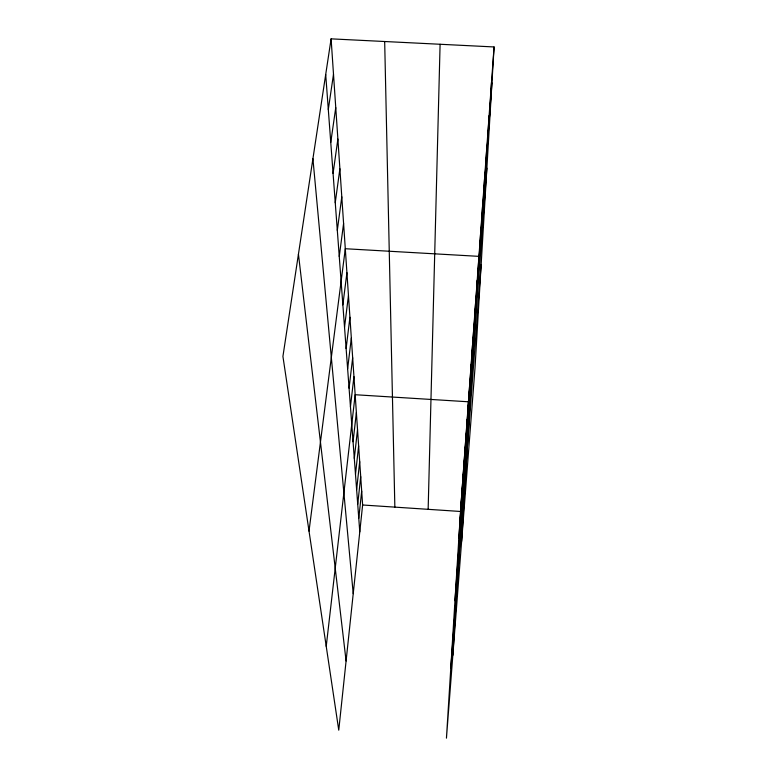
<?xml version="1.0" encoding="UTF-8"?>
<svg xmlns="http://www.w3.org/2000/svg" width="777" height="777" viewBox="0 0 777 777"><rect width="100%" height="100%" fill="white"/><g stroke="black" fill="none" stroke-linecap="round" stroke-linejoin="round"><path stroke-width="1.17" d="M428.146 509.323L440.093 44.27M489.393 117.939L491.52 82.343M494.075 46.95L474.99 368.162L446.445 738.15L460.518 511.47L494.075 46.95L331.109 38.85L282.925 356.42L338.753 730.157L362.626 504.992L331.109 38.85M467.89 414.034L469.745 383.799M469.221 395.648L471.105 364.976M470.619 376.379L472.523 345.289M472.086 356.187L474.019 324.65M473.63 334.984L475.582 303.001M475.252 312.694L477.224 280.264M461.625 541.365L478.953 256.361L345.299 248.727L309.013 531.099M478.749 264.53L480.769 231.196M480.642 238.452L482.682 204.652M482.643 210.897L484.712 176.641M484.761 181.721L486.849 147.008M487.014 150.787L489.121 115.627M459.819 525.077L461.519 497.668M460.839 511.091L462.558 483.304M461.897 496.522L463.636 468.346M462.995 481.332L464.763 452.758M464.151 465.481L465.938 436.499M465.355 448.921L467.162 419.522M452.836 655.351L468.444 401.787L355.167 394.726L326.233 646.328M458.848 538.51L491.938 82.984M454.982 600.728L486.878 168.123M450.777 668.502L481.138 264.636M357.721 504.263L360.713 476.66M358.77 518.337L361.684 491.103M356.633 489.607L359.693 461.616M355.487 474.329L358.634 445.949M353.059 441.744L356.371 412.548M354.302 458.391L357.527 429.613M350.446 406.662L353.943 376.651M349.067 388.179L352.671 357.75M347.63 368.832L351.33 337.976M346.115 348.543L349.932 317.259M344.532 327.243L348.465 295.522M342.861 304.866L346.921 272.708M339.258 256.517L343.589 223.475M337.305 230.351L341.793 196.863M335.246 202.71L339.889 168.774M333.071 173.456L337.878 139.073M330.759 142.444L335.751 107.634M328.302 109.518L333.498 74.281M362.626 504.992L460.518 511.47M298.446 254.137L346.086 660.984M312.917 158.731L353.224 593.667M325.699 74.505L359.78 531.856M384.673 41.511L394.852 507.119"/></g></svg>
